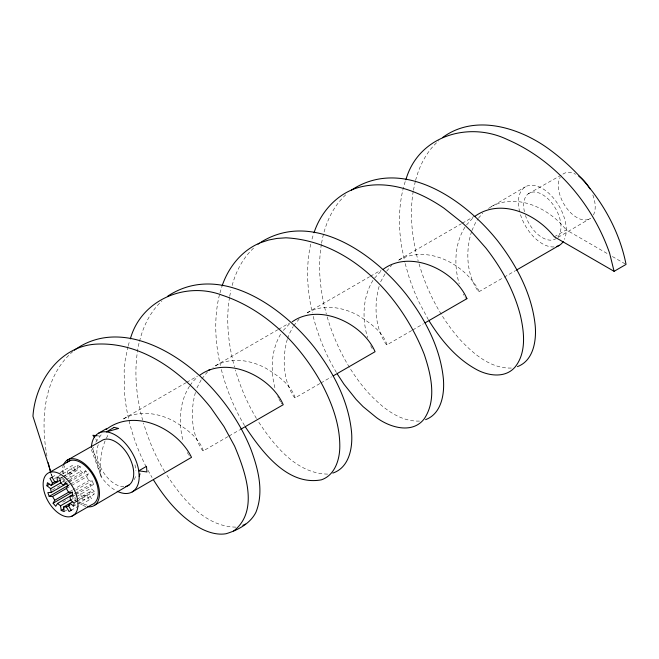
<?xml version="1.0" encoding="UTF-8"?>
<svg xmlns="http://www.w3.org/2000/svg" width="659" height="659" viewBox="0 0 659 659"><rect width="100%" height="100%" fill="white"/><g stroke="black" fill="none" stroke-linecap="round" stroke-linejoin="round"><path stroke-width="0.49" stroke-dasharray="3.29 2.47" d="M471.589 231.523C465.345 251.013 466.383 274.803 478.516 291.731L478.978 290.965C464.801 263.518 426.134 243.665 397.459 260.873M77.21 504.036L93.965 494.357L94.426 491.276L90.728 488.377L90.242 484.563L93.553 484.423L92.227 480.642L88.841 480.576L72.968 489.736M138.983 343.273C133.415 368.686 135.911 395.235 142.641 420.17M229.546 297.3C225.666 320.562 228.434 344.492 234.489 367.137M229.727 296.286L230.831 290.248M321.394 244.267C317.514 267.529 320.282 291.459 326.337 314.112M321.576 243.262C324.623 225.007 332.317 206.737 346.379 194.257M413.242 191.234C409.363 214.496 412.13 238.434 418.193 261.079M413.432 190.229L415.327 181.332M310.719 244.127C305.652 266.771 307.193 290.454 312.333 312.943M219.447 294.771C213.755 317.926 215.106 342.342 220.394 365.448M128.003 346.601L125.169 360.358L124.164 370.622L124.419 392.113C126.619 418.21 134.362 443.729 146.273 467.009M128.25 345.711L129.666 340.662M139.51 341.37C143.234 326.271 150.351 311.526 161.974 300.941M232.149 285.487C236.004 271.113 243.278 257.232 254.522 247.29M415.59 180.377C419.478 165.36 427.024 150.812 438.927 140.606M219.958 292.983L222.198 285.635M312.012 239.044L313.363 234.604M405.211 181.571C399.749 198.359 398.604 216.276 400.029 233.788L401.43 245.568L404.807 262.191M105.094 440.896C100.596 452.239 99.698 464.727 101.156 476.762L101.997 477.923A33.823 19.531 60 0 0 115.284 490.255M195.435 392.443C190.089 411.348 191.217 433.968 202.577 450.542L203.326 450.863L228.179 436.513M287.283 339.41C281.937 358.323 283.073 380.935 294.425 397.517L295.174 397.83L320.027 383.489M287.588 338.495L288.79 334.838L293.181 326.551M379.131 286.385C373.785 305.29 374.922 327.91 386.273 344.484L387.031 344.805L411.875 330.456M471.885 230.609L475.814 222.001L477.932 218.977M134.378 479.686L135.614 476.185M91.379 449.619L101.156 476.762L92.721 448.845L93.405 447.131M106.338 438.359L108.422 434.116M196.942 387.871L201.325 379.576M380.638 281.813L386.083 272.002M71.658 485.436L86.65 476.786L88.29 473.821L85.67 470.773L65.389 482.487M95.819 442.14L102.475 433.054M74.731 502.142L88.841 493.995L90.242 491.622L93.965 494.357M280.577 334.261C270.791 350.885 270.281 371.585 275.446 389.798M372.986 280.347C362.491 297.333 361.989 318.923 367.582 337.672M68.907 482.223L83.899 473.574L85.67 470.773M76.452 493.855L77.787 491.762L80.843 494.085L81.51 498.739L84.41 499.884L83.899 495.288L86.65 495.255L89.369 499.827M464.941 227.182C454.446 243.929 453.853 265.305 459.216 283.905M189.553 386.166C179.141 402.385 178.416 423.177 183.194 441.415M190.097 385.383L192.543 381.94L197.626 376.783M201.86 378.818L207.964 371.338M293.708 325.793L299.12 319.047M386.611 271.253L391.66 265.28M478.467 218.22L482.66 213.186M283.304 330.439L289.787 323.495M374.609 278.114L381.322 270.725M466.481 225.007L473.17 217.701M295.174 397.83C290.924 384.411 277.307 375.251 265.717 368.159C249.712 359.526 228.533 356.387 212.923 367.524M387.031 344.805C382.772 331.378 369.155 322.218 357.573 315.126C341.832 306.666 321.213 303.461 305.603 313.906M203.326 450.863C199.076 437.436 185.459 428.276 173.869 421.183C158.127 412.723 137.509 409.519 121.907 419.964M72.935 351.469C43.164 377.006 40.29 420.928 47.135 457.033M488.467 208.433L525.421 186.785M558.115 237.347L590.637 218.236A26.08 15.058 60 0 1 566.534 207.98A26.08 15.058 60 0 1 560.241 177.23M123.579 418.786L185.896 382.805M186.719 382.327L197.519 376.091M215.427 365.753L277.744 329.78M278.568 329.302L289.375 323.067M307.275 312.728L369.592 276.747M370.416 276.269L381.223 270.033M399.123 259.695L461.44 223.722M462.272 223.244L473.92 216.514M52.036 477.215L57.012 474.34M59.969 472.635L72.317 465.501L75.027 470.073L77.787 470.04L77.276 465.452L56.995 477.157M54.483 478.607L56.246 477.586M59.895 478.302L62.539 476.778M63.421 476.268L80.176 466.588L80.843 471.251L83.899 473.574M60.916 478.22L62.679 477.198M63.14 476.935L75.027 470.073M61.74 479.307L63.676 478.187M64.384 477.783L77.787 470.04M60.554 482.956L65.661 480.007M66.543 479.505L80.843 471.251M52.25 490.065L60.191 485.485M68.001 485.535L69.772 484.513M70.653 484.003L88.29 473.821M66.37 488.492L71.081 485.774M69.442 491.771L72.383 490.074M75.472 490.312L92.227 480.642M74.368 493.731L90.242 484.563M62.778 502.191L68.075 499.143M73.273 496.136L75.035 495.115M75.917 494.612L93.553 484.423M70.447 500.082L75.736 497.026M76.436 496.631L90.728 488.377M74.195 500.889L76.139 499.769M76.839 499.365L90.242 491.622M74.146 502.99L76.79 501.458M77.095 501.285L94.426 491.276M64.121 511.59L66.765 510.066M72.943 506.499L76.469 504.464M71.156 510.338L91.444 498.624L88.841 493.995M554.293 236.795L566.254 229.884L608.965 254.547M229.002 436.036L239.736 429.841M320.851 383.011L331.584 376.808M412.699 329.978L423.432 323.783M478.879 291.772L503.262 277.694M504.135 277.192L515.511 270.627M528.304 193.779L561.139 175.154M490.98 206.671C517.233 192.601 549.26 208.401 566.254 229.884M68.124 480.905L71.436 480.765L70.95 476.959L67.259 474.052L67.712 470.971L71.436 473.706L72.844 471.333L70.241 466.704M511.343 368.051C490.56 368.743 473.401 353.792 459.982 339.574C440.789 317.91 427.156 291.608 419.058 263.897M419.495 421.076C398.711 421.776 381.553 406.817 368.134 392.599C348.718 370.696 335.019 344.039 326.913 315.99M327.647 474.109C295.734 473.516 273.501 444.594 257.455 420.236M235.798 527.134C203.886 526.541 181.653 497.627 165.607 473.261M96.824 435.747L99.781 436.101M77.276 465.452L80.176 466.588M612.384 256.524L626.05 264.416M281.986 403.934L281.195 402.929M465.32 297.44L464.9 296.871M95.679 438.968L96.799 440.451M188.96 455.385L189.347 455.954M244.588 425.599C234.069 408.094 226.243 388.983 221.259 369.18M188.556 454.685L187.329 452.502M336.403 372.475C325.826 354.847 317.902 335.604 313.017 315.636M86.65 476.786L88.841 480.576M280.594 402.006L278.93 398.967M256.433 418.457C247.372 403.283 240.271 386.94 235.354 369.963M164.585 471.482C155.516 456.316 148.423 439.965 143.505 422.987M428.35 319.689L418.424 301.015L413.77 290.306L409.536 278.79L405.038 263.13M372.211 348.611L370.523 345.415M148.036 470.394L152.056 477.528M463.285 294.194L463.829 295.183M277.785 396.43L278.551 398.127M92.721 448.845L100.613 471.103M51.435 473.994L52.045 475.905M50.792 473.195L51.657 476.02M134.988 464.826L135.927 470.823M554.021 246.927A33.823 19.531 60 0 1 520.231 213.887M519.687 211.885A33.823 19.531 60 0 1 543.115 188.927A33.823 19.531 60 0 1 564.433 239.406M85.909 506.433A26.385 15.231 60 0 1 78.808 503.015M77.202 501.804A26.385 15.231 60 0 1 72.589 497.331M63.956 482.19A26.385 15.231 60 0 1 62.72 477.437M62.226 473.434A26.385 15.231 60 0 1 63.025 466.102M123.876 486.688A26.08 15.058 60 0 1 102.417 470.715A26.08 15.058 60 0 1 98.743 443.919M556.361 238.385A26.385 15.231 60 0 1 525.445 215.493M524.424 211.77A26.385 15.231 60 0 1 545.413 196.604A26.385 15.231 60 0 1 557.563 237.314M562.91 174.149A26.08 15.058 60 0 1 575.571 174.248M592.828 194.982A26.08 15.058 60 0 1 593.314 215.155M87.12 505.066A24.647 14.226 60 0 1 79.451 501.919M75.719 498.945A24.647 14.226 60 0 1 74.426 497.669M65.126 482.289A24.647 14.226 60 0 1 64.088 478.541M63.437 473.714A24.647 14.226 60 0 1 64.689 465.781"/><path stroke-width="0.99" d="M66.666 488.319L52.555 496.466L49.178 496.4L47.843 492.611L51.155 492.471L50.669 488.665L46.97 485.765L47.432 482.685L51.155 485.419L60.15 480.222M117.162 491.252A33.823 19.531 60 0 0 139.206 476.441L140.005 473.788M132.195 491.927L191.522 457.346C177.419 428.284 134.494 407.723 106.198 429.462M314.005 232.792C321.246 210.534 339.41 191.151 362.87 186.431C391.603 180.401 420.813 192.156 444.166 208.31L462.198 222.66L470.683 230.774L485.708 247.792C501.417 267.842 514.102 290.668 520.404 315.463C524.267 332.342 526.582 352.722 514.967 367.178C504.794 378.941 486.886 375.729 474.95 368.653C455.509 357.598 440.896 339.813 429.198 321.081M405.862 179.825C418.317 135.902 468.5 120.836 507.414 139.576C555.586 160.434 592.515 203.977 609.608 253.171L614.089 271.319L626.05 264.416C616.808 217.429 586.395 176.11 547.975 148.374C518.427 127.171 474.455 113.834 442.519 137.591M130.35 338.858C141.191 299.853 185.434 281.171 222.223 295.216C266.434 309.821 301.114 345.514 322.836 385.82C332.498 404.618 339.953 425.294 339.805 446.678C339.714 459.661 334.879 475.279 321.361 479.834C287.481 486.144 262.018 451.728 245.502 427.139M222.198 285.635C228.607 266.92 242.108 249.983 260.84 242.594L268.592 240.041L276.937 238.426L285.932 237.808C350.893 241.318 401.726 296.978 424.256 354.41C431.068 374.724 437.098 399.931 424.066 419.058C412.056 434.347 389.601 427.394 376.404 417.551L363.076 406.619L356.173 399.511L344.014 384.246L337.35 374.106M240.56 429.363L283.222 404.733C271.302 376.643 227.075 355.036 199.842 375.185M72.605 494.752L57.506 503.468L55.727 506.269L53.107 503.221L54.746 500.255L68.857 492.108M51.155 485.419L52.555 483.047L55.199 481.515M333.24 375.861L375.07 351.708C363.191 323.693 319.45 302.366 292.159 321.839M425.088 322.828L466.918 298.675C454.867 270.379 410.573 248.921 383.208 269.292M153.646 480.164C166.01 499.901 181.62 518.855 202.791 529.474C209.966 532.859 218.055 535.083 226.021 533.749C237.792 530.198 250.272 523.641 255.939 512.249C264.185 491.688 258.163 468.73 250.741 448.87C240.799 424.256 225.592 401.932 207.091 382.953C174.693 349.723 117.854 318.429 74.343 350.226M167.732 296.155C219.496 261.985 282.209 306.517 314.5 347.614C333.281 372.113 348.463 400.779 351.527 431.909C352.919 447.239 349.459 467.519 332.811 473.096M258.04 244.159L259.588 243.122M261.129 242.084C313 209.933 374.254 253.904 406.348 294.589C425.137 319.088 440.311 347.754 443.383 378.884C444.652 393.868 441.604 413.695 425.59 419.659M351.436 190.097C403.193 155.928 465.913 200.46 498.196 241.556C516.986 266.055 532.159 294.721 535.232 325.859C536.5 340.843 533.452 360.671 517.439 366.635M475.073 216.185C501.104 197.741 536.657 214.068 554.293 236.795L614.089 271.319M233.648 530.997C259.679 510.799 245.049 470.888 234.579 446.077L223.969 426.554L210.691 407.55C183.218 373.258 142.978 341.955 96.84 344.097C59.771 345.695 35.182 381.792 32.95 416.307L50.817 472.075M94.871 505.074L129.148 484.933M98.611 433.202L106.354 428.729M208.491 370.218L209.966 369.666M49.557 472.412L69.846 460.707M52.605 476.885L49.96 478.409L52.555 483.047M46.97 485.765L49.614 484.233M50.669 488.665L61.254 482.553M51.155 492.471L67.144 483.245M49.178 496.4L68.577 485.197M53.107 503.221L72.515 492.018M57.506 503.468L60.554 505.791L71.139 499.687M60.554 505.791L61.221 510.445L64.121 511.59L63.61 507.002L72.605 501.804M63.61 507.002L66.37 506.969L69.895 504.934M61.221 510.445L63.874 508.921M71.724 510.008L69.08 511.532L66.37 506.969M71.559 516.335A24.647 14.226 60 0 0 66.765 479.159A24.647 14.226 60 0 0 43.354 487.635A24.647 14.226 60 0 0 71.559 516.335L91.84 504.629A24.647 14.226 60 0 0 92.87 475.048A24.647 14.226 60 0 0 66.823 462.618M516.384 270.124L559.244 245.37M66.814 460.468L101.42 440.846A26.08 15.058 60 0 1 129.148 456.852A26.08 15.058 60 0 1 125.531 486.507M242.817 525.314L245.609 524.094M96.824 435.747L92.878 435.269L94.558 437.494M466.918 298.675L466.16 298.362M52.036 477.215L54.746 481.778L57.506 481.754L56.995 477.157L59.895 478.302L60.554 482.956L63.61 485.279L65.389 482.487L68.001 485.535L66.37 488.492L68.561 492.281L71.938 492.347L73.273 496.136L69.961 496.276L70.447 500.082L74.146 502.99L73.684 506.071L69.961 503.336L68.561 505.708L71.156 510.338M52.555 496.466L54.746 500.255M48.231 462.75L50.562 472.248M139.206 476.441L138.752 470.823A33.823 19.531 60 0 0 113.521 434.067A33.823 19.531 60 0 0 91.395 447.519M563.198 241.622A33.823 19.531 60 0 1 556.583 246.491M63.338 465.205A26.385 15.231 60 0 1 93.866 474.859A26.385 15.231 60 0 1 87.746 506.771M578.791 176.192A26.08 15.058 60 0 1 589.937 188.869M114.131 427.386L106.387 431.859L118.612 428.465L114.131 427.386M146.496 466.35L138.752 470.823L146.949 471.968L146.496 466.35"/></g></svg>
